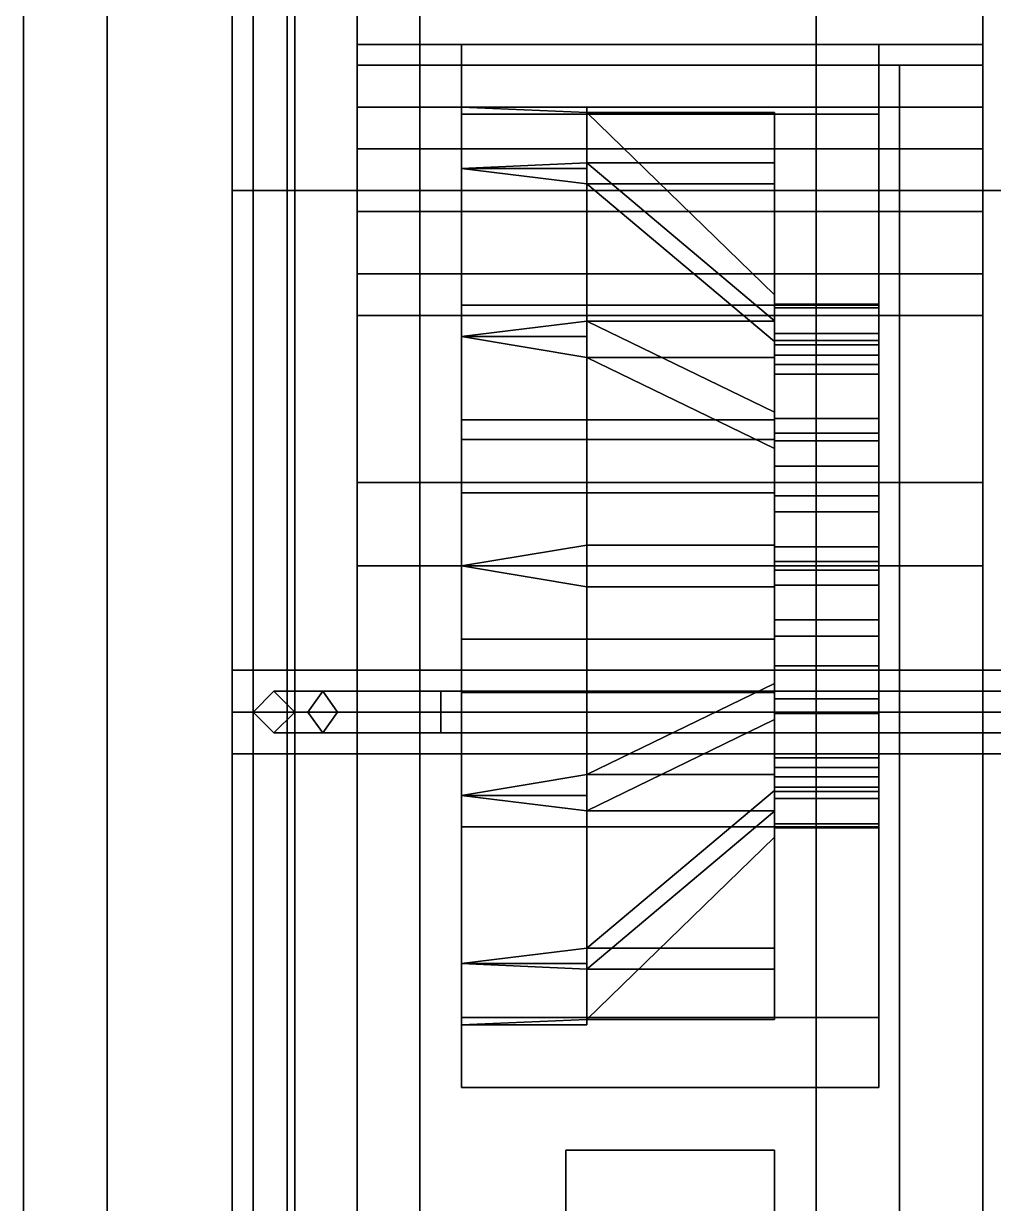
# Model space of a CAD drawing. Header units: millimetres. Extents: x -1.1 to 1.1, y -2.8 to 10.1.
# Drawn here: x -1.11 to -0.645, y 2.434 to 3 of the extents above; entities that cross this region are included whole.
import ezdxf

# ---------------------------------------------------------------- set-up
doc = ezdxf.new("R2010")
doc.units = ezdxf.units.MM
for name, color, linetype in [('internals', 5, 'Continuous'), ('seats', 3, 'Continuous'), ('tent', 3, 'Continuous'), ('tracks', 3, 'Continuous'), ('wheels', 2, 'Continuous')]:
    doc.layers.add(name, color=color, linetype=linetype)

msp = doc.modelspace()

# ---------------------------------------------------------------- linework, layer by layer
for points in [[(-1, 3.18, 1.85), (-1, 2.9, 1.05), (-1, 0.53, 1.05), (-1, 0.53, 1.85)], [(-1, 3.18, 1.85), (-1, 3.18, 0.59), (-1, 2.9, 1.05), (-1, 3.18, 1.85)], [(-0.98, 3.16, 1.85), (-1, 3.18, 1.85), (-1, 0.53, 1.85), (-0.98, 0.53, 1.85)], [(-1.11, 0.58, 1.05), (-1.11, 0.58, 1.11), (-1.11, 3.13, 1.11), (-1.11, 3.13, 1.05)], [(-1.11, 0.58, 1.2), (-1.11, 0.58, 1.26), (-1.11, 3.13, 1.26), (-1.11, 3.13, 1.2)], [(-1.11, 3.13, 1.26), (-1.11, 0.58, 1.26), (-1.07, 0.58, 1.26), (-1.07, 3.13, 1.26)], [(-1.07, 3.13, 1.2), (-1.07, 0.58, 1.2), (-1.11, 0.58, 1.2), (-1.11, 3.13, 1.2)], [(-1.11, 3.13, 1.11), (-1.11, 0.58, 1.11), (-1.07, 0.58, 1.11), (-1.07, 3.13, 1.11)], [(-1.07, 3.13, 1.05), (-1.07, 0.58, 1.05), (-1.11, 0.58, 1.05), (-1.11, 3.13, 1.05)], [(-1.07, 3.13, 1.11), (-1.07, 0.58, 1.11), (-1.07, 0.58, 1.05), (-1.07, 3.13, 1.05)], [(-1.07, 3.13, 1.26), (-1.07, 0.58, 1.26), (-1.07, 0.58, 1.2), (-1.07, 3.13, 1.2)], [(-1, 2.67, 2.03), (-0.99, 2.68, 2.03), (-0.99, 2.68, 1.85), (-1, 2.67, 1.85)], [(-0.99, 2.68, 2.03), (-1, 2.67, 2.03), (-0.97364, 2.67, 2.09364), (-0.96657, 2.68, 2.08657)], [(-0.99, 2.68, 2.03), (-0.98, 2.67, 2.03), (-0.98, 2.67, 1.85), (-0.99, 2.68, 1.85)], [(-0.98, 2.67, 2.03), (-0.99, 2.68, 2.03), (-0.96657, 2.68, 2.08657), (-0.9595, 2.67, 2.0795)], [(-0.96657, 2.68, 2.08657), (-0.97364, 2.67, 2.09364), (-0.91, 2.67, 2.12), (-0.91, 2.68, 2.11)], [(-0.9595, 2.67, 2.0795), (-0.96657, 2.68, 2.08657), (-0.91, 2.68, 2.11), (-0.91, 2.67, 2.1)], [(0.91, 2.68, 2.11), (0.91, 2.67, 2.1), (-0.91, 2.67, 2.1), (-0.91, 2.68, 2.11)], [(0.91, 2.67, 2.12), (0.91, 2.68, 2.11), (-0.91, 2.68, 2.11), (-0.91, 2.67, 2.12)], [(-0.99, 2.66, 2.03), (-1, 2.67, 2.03), (-1, 2.67, 1.85), (-0.99, 2.66, 1.85)], [(-1, 2.67, 2.03), (-0.99, 2.66, 2.03), (-0.96657, 2.66, 2.08657), (-0.97364, 2.67, 2.09364)], [(-0.98, 2.67, 2.03), (-0.99, 2.66, 2.03), (-0.99, 2.66, 1.85), (-0.98, 2.67, 1.85)], [(-0.99, 2.66, 2.03), (-0.98, 2.67, 2.03), (-0.9595, 2.67, 2.0795), (-0.96657, 2.66, 2.08657)], [(-0.97364, 2.67, 2.09364), (-0.96657, 2.66, 2.08657), (-0.91, 2.66, 2.11), (-0.91, 2.67, 2.12)], [(-0.96657, 2.66, 2.08657), (-0.9595, 2.67, 2.0795), (-0.91, 2.67, 2.1), (-0.91, 2.66, 2.11)], [(0.91, 2.67, 2.1), (0.91, 2.66, 2.11), (-0.91, 2.66, 2.11), (-0.91, 2.67, 2.1)], [(0.91, 2.66, 2.11), (0.91, 2.67, 2.12), (-0.91, 2.67, 2.12), (-0.91, 2.66, 2.11)]]:
    msp.add_3dface(points)
at = {"layer": 'internals'}
for points in [[(-0.98, 0.53, 1.85), (-0.98, 0.53, 1.68), (-0.98, 3.16, 1.68), (-0.98, 3.16, 1.85)], [(-0.98, 3.16, 1.68), (-0.98, 0.53, 1.68), (-0.73, 0.53, 1.68), (-0.73, 3.16, 1.68)], [(-0.73, 3.16, 1.07), (-0.73, 0.53, 1.07), (-0.28, 0.29, 1.07), (-0.28, 3.16, 1.07)], [(-0.73, 3.16, 1.68), (-0.73, 0.53, 1.68), (-0.73, 0.53, 1.07), (-0.73, 3.16, 1.07)]]:
    msp.add_3dface(points, dxfattribs=at)
at = {"layer": 'seats'}
for points in [[(-0.69, 2.98, 1.62), (-0.69, 2.98, 1.34), (-0.73, 2.98, 1.34), (-0.73, 2.98, 1.62)], [(-0.69, 2.96, 1.65), (-0.69, 2.98, 1.62), (-0.73, 2.98, 1.62), (-0.73, 2.96, 1.65)], [(-0.73, 2.96, 1.31), (-0.73, 2.98, 1.34), (-0.69, 2.98, 1.34), (-0.69, 2.96, 1.31)], [(-0.69, 2.12, 1.62), (-0.69, 2.12, 1.34), (-0.69, 2.98, 1.34), (-0.69, 2.98, 1.62)], [(-0.69, 2.14, 1.65), (-0.69, 2.12, 1.62), (-0.69, 2.98, 1.62), (-0.69, 2.96, 1.65)], [(-0.69, 2.96, 1.31), (-0.69, 2.98, 1.34), (-0.69, 2.12, 1.34), (-0.69, 2.14, 1.31)], [(-0.73, 2.96, 1.65), (-0.73, 2.14, 1.65), (-0.69, 2.14, 1.65), (-0.69, 2.96, 1.65)], [(-0.73, 2.14, 1.31), (-0.73, 2.96, 1.31), (-0.69, 2.96, 1.31), (-0.69, 2.14, 1.31)]]:
    msp.add_3dface(points, dxfattribs=at)
at = {"layer": 'tent'}
for points in [[(-1.01, 2.92, 2), (-1.01, 3.15, 2.02), (-1.01, 3.19, 1.85), (-1.01, 2.92, 2)], [(-1.01, 2.92, 2), (-1.01, 3.19, 1.85), (-1.01, 0.52, 1.85), (-1.01, 0.97, 2)], [(-1.01, 3.15, 2.02), (-1.01, 2.92, 2), (-0.98364, 2.92, 2.06364), (-0.98364, 3.15, 2.08364)], [(-0.98364, 3.15, 2.08364), (-0.98364, 2.92, 2.06364), (-0.92, 2.92, 2.09), (-0.92, 3.15, 2.11)], [(-0.92, 3.15, 2.11), (-0.92, 2.92, 2.09), (0.92, 2.92, 2.09), (0.92, 3.15, 2.11)], [(-0.98364, 2.69, 2.08364), (-0.98364, 2.92, 2.06364), (-1.01, 2.92, 2), (-1.01, 2.69, 2.02)], [(-1.01, 2.69, 2.02), (-1.01, 2.92, 2), (-1.01, 2.42, 2), (-1.01, 2.65, 2.02)], [(-0.92, 2.69, 2.11), (-0.92, 2.92, 2.09), (-0.98364, 2.92, 2.06364), (-0.98364, 2.69, 2.08364)], [(0.92, 2.69, 2.11), (0.92, 2.92, 2.09), (-0.92, 2.92, 2.09), (-0.92, 2.69, 2.11)], [(-1.01, 2.69, 2.02), (-1.01, 2.67, 2.04), (-0.98364, 2.67, 2.10364), (-0.98364, 2.69, 2.08364)], [(-1.01, 2.67, 2.04), (-1.01, 2.69, 2.02), (-1.01, 2.69, 2.02), (-1.01, 2.65, 2.02)], [(-0.98364, 2.69, 2.08364), (-0.98364, 2.67, 2.10364), (-0.92, 2.67, 2.13), (-0.92, 2.69, 2.11)], [(-0.92, 2.69, 2.11), (-0.92, 2.67, 2.13), (0.92, 2.67, 2.13), (0.92, 2.69, 2.11)], [(-1.01, 2.67, 2.04), (-1.01, 2.65, 2.02), (-0.98364, 2.65, 2.08364), (-0.98364, 2.67, 2.10364)], [(-0.98364, 2.67, 2.10364), (-0.98364, 2.65, 2.08364), (-0.92, 2.65, 2.11), (-0.92, 2.67, 2.13)], [(-0.92, 2.67, 2.13), (-0.92, 2.65, 2.11), (0.92, 2.65, 2.11), (0.92, 2.67, 2.13)], [(-1.01, 2.65, 2.02), (-1.01, 2.42, 2), (-0.98364, 2.42, 2.06364), (-0.98364, 2.65, 2.08364)], [(-0.98364, 2.65, 2.08364), (-0.98364, 2.42, 2.06364), (-0.92, 2.42, 2.09), (-0.92, 2.65, 2.11)], [(-0.92, 2.65, 2.11), (-0.92, 2.42, 2.09), (0.92, 2.42, 2.09), (0.92, 2.65, 2.11)]]:
    msp.add_3dface(points, dxfattribs=at)
at = {"layer": 'tracks'}
for points in [[(-0.95, 3.03, 0.52), (-0.95, 2.99, 0.42), (-0.95, 2.94, 0.44), (-0.95, 2.98, 0.53)], [(-0.65, 3.03, 0.52), (-0.65, 2.99, 0.42), (-0.95, 2.99, 0.42), (-0.95, 3.03, 0.52)], [(-0.65, 2.96, 0.76), (-0.65, 3.03, 0.63), (-0.95, 3.03, 0.63), (-0.95, 2.96, 0.76)], [(-0.95, 2.96, 0.76), (-0.95, 3.03, 0.63), (-0.95, 2.98, 0.62), (-0.95, 2.91, 0.73)], [(-0.95, 3.03, 0.63), (-0.95, 3.03, 0.52), (-0.95, 2.98, 0.53), (-0.95, 2.98, 0.62)], [(-0.65, 2.94, 0.44), (-0.65, 2.99, 0.42), (-0.65, 3.03, 0.52), (-0.65, 2.98, 0.53)], [(-0.65, 2.98, 0.62), (-0.65, 3.03, 0.63), (-0.65, 2.96, 0.76), (-0.65, 2.91, 0.73)], [(-0.65, 2.98, 0.53), (-0.65, 3.03, 0.52), (-0.65, 3.03, 0.63), (-0.65, 2.98, 0.62)], [(-0.65, 2.99, 0.42), (-0.65, 2.92, 0.35), (-0.95, 2.92, 0.35), (-0.95, 2.99, 0.42)], [(-0.95, 2.99, 0.42), (-0.95, 2.92, 0.35), (-0.95, 2.88, 0.38), (-0.95, 2.94, 0.44)], [(-0.65, 2.88, 0.38), (-0.65, 2.92, 0.35), (-0.65, 2.99, 0.42), (-0.65, 2.94, 0.44)], [(-0.95, 2.98, 0.53), (-0.95, 2.94, 0.44), (-0.65, 2.94, 0.44), (-0.65, 2.98, 0.53)], [(-0.95, 2.91, 0.73), (-0.95, 2.98, 0.62), (-0.65, 2.98, 0.62), (-0.65, 2.91, 0.73)], [(-0.95, 2.98, 0.62), (-0.95, 2.98, 0.53), (-0.65, 2.98, 0.53), (-0.65, 2.98, 0.62)], [(-0.95, 2.88, 0.83), (-0.95, 2.96, 0.76), (-0.95, 2.91, 0.73), (-0.95, 2.86, 0.78)], [(-0.65, 2.88, 0.83), (-0.65, 2.96, 0.76), (-0.95, 2.96, 0.76), (-0.95, 2.88, 0.83)], [(-0.65, 2.91, 0.73), (-0.65, 2.96, 0.76), (-0.65, 2.88, 0.83), (-0.65, 2.86, 0.78)], [(-0.95, 2.94, 0.44), (-0.95, 2.88, 0.38), (-0.65, 2.88, 0.38), (-0.65, 2.94, 0.44)], [(-0.95, 2.92, 0.35), (-0.95, 2.37), (-0.95, 2.34, 0.04), (-0.95, 2.88, 0.38)], [(-0.65, 2.92, 0.35), (-0.65, 2.37), (-0.95, 2.37), (-0.95, 2.92, 0.35)], [(-0.65, 2.34, 0.04), (-0.65, 2.37), (-0.65, 2.92, 0.35), (-0.65, 2.88, 0.38)], [(-0.95, 2.86, 0.78), (-0.95, 2.91, 0.73), (-0.65, 2.91, 0.73), (-0.65, 2.86, 0.78)], [(-0.95, 2.88, 0.38), (-0.95, 2.34, 0.04), (-0.65, 2.34, 0.04), (-0.65, 2.88, 0.38)], [(-0.95, 2.78, 0.86), (-0.95, 2.88, 0.83), (-0.95, 2.86, 0.78), (-0.95, 2.74, 0.82)], [(-0.65, 2.78, 0.86), (-0.65, 2.88, 0.83), (-0.95, 2.88, 0.83), (-0.95, 2.78, 0.86)], [(-0.65, 2.86, 0.78), (-0.65, 2.88, 0.83), (-0.65, 2.78, 0.86), (-0.65, 2.74, 0.82)], [(-0.95, 2.74, 0.82), (-0.95, 2.86, 0.78), (-0.65, 2.86, 0.78), (-0.65, 2.74, 0.82)], [(-0.95, 1.73, 0.89), (-0.95, 2.78, 0.86), (-0.95, 2.74, 0.82), (-0.95, 1.73, 0.85)], [(-0.65, 1.73, 0.89), (-0.65, 2.78, 0.86), (-0.95, 2.78, 0.86), (-0.95, 1.73, 0.89)], [(-0.65, 2.74, 0.82), (-0.65, 2.78, 0.86), (-0.65, 1.73, 0.89), (-0.65, 1.73, 0.85)], [(-0.95, 1.73, 0.85), (-0.95, 2.74, 0.82), (-0.65, 2.74, 0.82), (-0.65, 1.73, 0.85)]]:
    msp.add_3dface(points, dxfattribs=at)
at = {"layer": 'wheels'}
for points in [[(-0.7, 2.95651, 0.695), (-0.7, 2.99, 0.57), (-0.9, 2.99, 0.57), (-0.9, 2.95651, 0.695)], [(-0.7, 2.99, 0.57), (-0.7, 2.95651, 0.445), (-0.9, 2.95651, 0.445), (-0.9, 2.99, 0.57)], [(-0.9, 2.95651, 0.695), (-0.9, 2.99, 0.57), (-0.9, 2.96, 0.57), (-0.9, 2.93053, 0.68)], [(-0.9, 2.99, 0.57), (-0.9, 2.95651, 0.445), (-0.9, 2.93053, 0.46), (-0.9, 2.96, 0.57)], [(-0.84, 2.95732, 0.58), (-0.9, 2.96, 0.57), (-0.9, 2.96, 0.57), (-0.84, 2.96, 0.57)], [(-0.84, 2.96, 0.57), (-0.9, 2.96, 0.57), (-0.9, 2.96, 0.57), (-0.84, 2.95732, 0.56)], [(-0.84, 2.95732, 0.58), (-0.84, 2.93321, 0.67), (-0.9, 2.93053, 0.68), (-0.9, 2.96, 0.57)], [(-0.84, 2.93321, 0.47), (-0.84, 2.95732, 0.56), (-0.9, 2.96, 0.57), (-0.9, 2.93053, 0.46)], [(-0.84, 2.95732, 0.56), (-0.84, 2.95732, 0.56), (-0.84, 2.95732, 0.58), (-0.84, 2.96, 0.57)], [(-0.7, 2.865, 0.78651), (-0.7, 2.95651, 0.695), (-0.9, 2.95651, 0.695), (-0.9, 2.865, 0.78651)], [(-0.7, 2.95651, 0.445), (-0.7, 2.865, 0.35349), (-0.9, 2.865, 0.35349), (-0.9, 2.95651, 0.445)], [(-0.9, 2.865, 0.78651), (-0.9, 2.95651, 0.695), (-0.9, 2.93053, 0.68), (-0.9, 2.85, 0.76053)], [(-0.9, 2.95651, 0.445), (-0.9, 2.865, 0.35349), (-0.9, 2.85, 0.37947), (-0.9, 2.93053, 0.46)], [(-0.75, 2.87, 0.56), (-0.75, 2.87, 0.58), (-0.84, 2.95732, 0.58), (-0.84, 2.95732, 0.56)], [(-0.75, 2.95732, 0.56), (-0.75, 2.87, 0.56), (-0.84, 2.95732, 0.56)], [(-0.84, 2.95732, 0.58), (-0.84, 2.95732, 0.58), (-0.75, 2.87, 0.58), (-0.75, 2.95732, 0.58)], [(-0.75, 2.95732, 0.58), (-0.75, 2.93321, 0.67), (-0.84, 2.93321, 0.67), (-0.84, 2.95732, 0.58)], [(-0.75, 2.93321, 0.47), (-0.75, 2.95732, 0.56), (-0.84, 2.95732, 0.56), (-0.84, 2.93321, 0.47)], [(-0.75, 2.87, 0.58), (-0.75, 2.86557, 0.60365), (-0.75, 2.93321, 0.67), (-0.75, 2.95732, 0.58)], [(-0.75, 2.85758, 0.51366), (-0.75, 2.87, 0.56), (-0.75, 2.95732, 0.56), (-0.75, 2.93321, 0.47)], [(-0.84, 2.93053, 0.68), (-0.9, 2.93053, 0.68), (-0.9, 2.93053, 0.68), (-0.84, 2.93321, 0.67)], [(-0.84, 2.93321, 0.47), (-0.9, 2.93053, 0.46), (-0.9, 2.93053, 0.46), (-0.84, 2.93053, 0.46)], [(-0.84, 2.92321, 0.68732), (-0.9, 2.93053, 0.68), (-0.9, 2.93053, 0.68), (-0.84, 2.93053, 0.68)], [(-0.84, 2.93053, 0.46), (-0.9, 2.93053, 0.46), (-0.9, 2.93053, 0.46), (-0.84, 2.92321, 0.45268)], [(-0.84, 2.92321, 0.68732), (-0.84, 2.85732, 0.75321), (-0.9, 2.85, 0.76053), (-0.9, 2.93053, 0.68)], [(-0.84, 2.85732, 0.38679), (-0.84, 2.92321, 0.45268), (-0.9, 2.93053, 0.46), (-0.9, 2.85, 0.37947)], [(-0.75, 2.85758, 0.62634), (-0.75, 2.84758, 0.64366), (-0.84, 2.92321, 0.68732), (-0.84, 2.93321, 0.67)], [(-0.75, 2.93321, 0.67), (-0.75, 2.85758, 0.62634), (-0.84, 2.93321, 0.67)], [(-0.84, 2.93321, 0.67), (-0.84, 2.93321, 0.67), (-0.84, 2.92321, 0.68732), (-0.84, 2.93053, 0.68)], [(-0.75, 2.84758, 0.49634), (-0.75, 2.85758, 0.51366), (-0.84, 2.93321, 0.47), (-0.84, 2.92321, 0.45268)], [(-0.84, 2.93321, 0.47), (-0.84, 2.93321, 0.47), (-0.75, 2.85758, 0.51366), (-0.75, 2.93321, 0.47)], [(-0.84, 2.92321, 0.45268), (-0.84, 2.92321, 0.45268), (-0.84, 2.93321, 0.47), (-0.84, 2.93053, 0.46)], [(-0.75, 2.86557, 0.60365), (-0.75, 2.85758, 0.62634), (-0.75, 2.93321, 0.67)], [(-0.84, 2.92321, 0.68732), (-0.84, 2.92321, 0.68732), (-0.75, 2.84758, 0.64366), (-0.75, 2.92321, 0.68732)], [(-0.75, 2.92321, 0.45268), (-0.75, 2.84758, 0.49634), (-0.84, 2.92321, 0.45268)], [(-0.75, 2.92321, 0.68732), (-0.75, 2.85732, 0.75321), (-0.84, 2.85732, 0.75321), (-0.84, 2.92321, 0.68732)], [(-0.75, 2.85732, 0.38679), (-0.75, 2.92321, 0.45268), (-0.84, 2.92321, 0.45268), (-0.84, 2.85732, 0.38679)], [(-0.75, 2.84758, 0.64366), (-0.75, 2.81366, 0.67758), (-0.75, 2.85732, 0.75321), (-0.75, 2.92321, 0.68732)], [(-0.75, 2.83192, 0.47808), (-0.75, 2.84758, 0.49634), (-0.75, 2.92321, 0.45268)], [(-0.75, 2.81366, 0.46242), (-0.75, 2.83192, 0.47808), (-0.75, 2.92321, 0.45268), (-0.75, 2.85732, 0.38679)], [(-0.75, 2.87, 0.56), (-0.75, 2.81, 0.57), (-0.75, 2.81, 0.57), (-0.75, 2.85143, 0.57915)], [(-0.75, 2.87, 0.56), (-0.75, 2.85143, 0.57915), (-0.75, 2.85143, 0.57915), (-0.75, 2.86368, 0.57208)], [(-0.75, 2.87, 0.56), (-0.75, 2.86368, 0.57208), (-0.75, 2.86557, 0.60365), (-0.75, 2.87, 0.58)], [(-0.75, 2.83192, 0.50636), (-0.75, 2.80062, 0.535), (-0.75, 2.81, 0.57), (-0.75, 2.87, 0.56)], [(-0.75, 2.84607, 0.50636), (-0.75, 2.83192, 0.50636), (-0.75, 2.87, 0.56), (-0.75, 2.85758, 0.51366)], [(-0.7, 2.74, 0.82), (-0.7, 2.865, 0.78651), (-0.9, 2.865, 0.78651), (-0.9, 2.74, 0.82)], [(-0.7, 2.865, 0.35349), (-0.7, 2.74, 0.32), (-0.9, 2.74, 0.32), (-0.9, 2.865, 0.35349)], [(-0.9, 2.74, 0.82), (-0.9, 2.865, 0.78651), (-0.9, 2.85, 0.76053), (-0.9, 2.74, 0.79)], [(-0.9, 2.865, 0.35349), (-0.9, 2.74, 0.32), (-0.9, 2.74, 0.35), (-0.9, 2.85, 0.37947)], [(-0.7, 2.86368, 0.57208), (-0.7, 2.86557, 0.60365), (-0.75, 2.86557, 0.60365), (-0.75, 2.86368, 0.57208)], [(-0.7, 2.86557, 0.60365), (-0.7, 2.84815, 0.63004), (-0.75, 2.84815, 0.63004), (-0.75, 2.86557, 0.60365)], [(-0.75, 2.86557, 0.60365), (-0.75, 2.84815, 0.63004), (-0.75, 2.84758, 0.64366), (-0.75, 2.85758, 0.62634)], [(-0.7, 2.85143, 0.57915), (-0.7, 2.86368, 0.57208), (-0.75, 2.86368, 0.57208), (-0.75, 2.85143, 0.57915)], [(-0.84, 2.85, 0.76053), (-0.9, 2.85, 0.76053), (-0.9, 2.85, 0.76053), (-0.84, 2.85732, 0.75321)], [(-0.84, 2.85732, 0.38679), (-0.9, 2.85, 0.37947), (-0.9, 2.85, 0.37947), (-0.84, 2.85, 0.37947)], [(-0.75, 2.81366, 0.67758), (-0.75, 2.79634, 0.68758), (-0.84, 2.84, 0.76321), (-0.84, 2.85732, 0.75321)], [(-0.75, 2.85732, 0.75321), (-0.75, 2.81366, 0.67758), (-0.84, 2.85732, 0.75321)], [(-0.84, 2.85732, 0.75321), (-0.84, 2.85732, 0.75321), (-0.84, 2.84, 0.76321), (-0.84, 2.85, 0.76053)], [(-0.75, 2.79634, 0.45242), (-0.75, 2.81366, 0.46242), (-0.84, 2.85732, 0.38679), (-0.84, 2.84, 0.37679)], [(-0.84, 2.85732, 0.38679), (-0.84, 2.85732, 0.38679), (-0.75, 2.81366, 0.46242), (-0.75, 2.85732, 0.38679)], [(-0.84, 2.84, 0.37679), (-0.84, 2.84, 0.37679), (-0.84, 2.85732, 0.38679), (-0.84, 2.85, 0.37947)], [(-0.75, 2.83192, 0.47808), (-0.75, 2.84607, 0.50636), (-0.75, 2.85758, 0.51366), (-0.75, 2.84758, 0.49634)], [(-0.7, 2.83659, 0.59588), (-0.7, 2.85143, 0.57915), (-0.75, 2.85143, 0.57915), (-0.75, 2.83659, 0.59588)], [(-0.75, 2.85143, 0.57915), (-0.75, 2.81, 0.57), (-0.75, 2.81, 0.57), (-0.75, 2.83659, 0.59588)], [(-0.84, 2.84, 0.76321), (-0.9, 2.85, 0.76053), (-0.9, 2.85, 0.76053), (-0.84, 2.85, 0.76053)], [(-0.84, 2.85, 0.37947), (-0.9, 2.85, 0.37947), (-0.9, 2.85, 0.37947), (-0.84, 2.84, 0.37679)], [(-0.84, 2.84, 0.76321), (-0.84, 2.75, 0.78732), (-0.9, 2.74, 0.79), (-0.9, 2.85, 0.76053)], [(-0.84, 2.75, 0.35268), (-0.84, 2.84, 0.37679), (-0.9, 2.85, 0.37947), (-0.9, 2.74, 0.35)], [(-0.7, 2.84815, 0.63004), (-0.7, 2.84108, 0.61779), (-0.75, 2.84108, 0.61779), (-0.75, 2.84815, 0.63004)], [(-0.75, 2.84815, 0.63004), (-0.75, 2.84108, 0.61779), (-0.75, 2.81366, 0.67758), (-0.75, 2.84758, 0.64366)], [(-0.7, 2.83192, 0.47808), (-0.7, 2.84607, 0.50636), (-0.75, 2.84607, 0.50636), (-0.75, 2.83192, 0.47808)], [(-0.7, 2.84607, 0.50636), (-0.7, 2.83192, 0.50636), (-0.75, 2.83192, 0.50636), (-0.75, 2.84607, 0.50636)], [(-0.75, 2.84, 0.76321), (-0.75, 2.75, 0.78732), (-0.84, 2.75, 0.78732), (-0.84, 2.84, 0.76321)], [(-0.84, 2.84, 0.76321), (-0.84, 2.84, 0.76321), (-0.75, 2.79634, 0.68758), (-0.75, 2.84, 0.76321)], [(-0.75, 2.84, 0.37679), (-0.75, 2.79634, 0.45242), (-0.84, 2.84, 0.37679)], [(-0.75, 2.75, 0.35268), (-0.75, 2.84, 0.37679), (-0.84, 2.84, 0.37679), (-0.84, 2.75, 0.35268)], [(-0.7, 2.84108, 0.61779), (-0.7, 2.83659, 0.59588), (-0.75, 2.83659, 0.59588), (-0.75, 2.84108, 0.61779)], [(-0.75, 2.84108, 0.61779), (-0.75, 2.80062, 0.605), (-0.75, 2.775, 0.63062), (-0.75, 2.81366, 0.67758)], [(-0.75, 2.83659, 0.59588), (-0.75, 2.81, 0.57), (-0.75, 2.80062, 0.605), (-0.75, 2.84108, 0.61779)], [(-0.75, 2.79634, 0.68758), (-0.75, 2.77365, 0.69557), (-0.75, 2.75, 0.78732), (-0.75, 2.84, 0.76321)], [(-0.75, 2.75, 0.44), (-0.75, 2.79634, 0.45242), (-0.75, 2.84, 0.37679), (-0.75, 2.75, 0.35268)], [(-0.7, 2.80364, 0.46393), (-0.7, 2.83192, 0.47808), (-0.75, 2.83192, 0.47808), (-0.75, 2.80364, 0.46393)], [(-0.7, 2.83192, 0.50636), (-0.7, 2.81071, 0.49929), (-0.75, 2.81071, 0.49929), (-0.75, 2.83192, 0.50636)], [(-0.75, 2.81071, 0.49929), (-0.75, 2.775, 0.50938), (-0.75, 2.80062, 0.535), (-0.75, 2.83192, 0.50636)], [(-0.75, 2.79634, 0.45242), (-0.75, 2.80364, 0.46393), (-0.75, 2.83192, 0.47808), (-0.75, 2.81366, 0.46242)], [(-0.75, 2.81366, 0.67758), (-0.75, 2.80004, 0.67815), (-0.75, 2.77365, 0.69557), (-0.75, 2.79634, 0.68758)], [(-0.75, 2.81366, 0.67758), (-0.75, 2.78779, 0.67108), (-0.75, 2.78779, 0.67108), (-0.75, 2.80004, 0.67815)], [(-0.75, 2.81366, 0.67758), (-0.75, 2.775, 0.63062), (-0.75, 2.775, 0.63062), (-0.75, 2.78779, 0.67108)], [(-0.75, 2.80062, 0.605), (-0.75, 2.81, 0.57), (-0.9, 2.81, 0.57), (-0.9, 2.80062, 0.605)], [(-0.75, 2.81, 0.57), (-0.75, 2.80062, 0.535), (-0.9, 2.80062, 0.535), (-0.9, 2.81, 0.57)], [(-0.9, 2.80062, 0.535), (-0.9, 2.705, 0.63062), (-0.9, 2.74, 0.64), (-0.9, 2.81, 0.57)], [(-0.9, 2.81, 0.57), (-0.9, 2.74, 0.64), (-0.9, 2.775, 0.63062), (-0.9, 2.80062, 0.605)], [(-0.7, 2.81071, 0.49929), (-0.7, 2.80364, 0.47808), (-0.75, 2.80364, 0.47808), (-0.75, 2.81071, 0.49929)], [(-0.75, 2.80364, 0.47808), (-0.75, 2.775, 0.50938), (-0.75, 2.775, 0.50938), (-0.75, 2.81071, 0.49929)], [(-0.75, 2.775, 0.63062), (-0.75, 2.80062, 0.605), (-0.9, 2.80062, 0.605), (-0.9, 2.775, 0.63062)], [(-0.75, 2.80062, 0.535), (-0.75, 2.775, 0.50938), (-0.9, 2.775, 0.50938), (-0.9, 2.80062, 0.535)], [(-0.9, 2.775, 0.50938), (-0.9, 2.67938, 0.605), (-0.9, 2.705, 0.63062), (-0.9, 2.80062, 0.535)], [(-0.7, 2.80364, 0.47808), (-0.7, 2.80364, 0.46393), (-0.75, 2.80364, 0.46393), (-0.75, 2.80364, 0.47808)], [(-0.75, 2.79634, 0.45242), (-0.75, 2.775, 0.50938), (-0.75, 2.775, 0.50938), (-0.75, 2.80364, 0.47808)], [(-0.75, 2.79634, 0.45242), (-0.75, 2.80364, 0.47808), (-0.75, 2.80364, 0.47808), (-0.75, 2.80364, 0.46393)], [(-0.7, 2.80004, 0.67815), (-0.7, 2.77365, 0.69557), (-0.75, 2.77365, 0.69557), (-0.75, 2.80004, 0.67815)], [(-0.7, 2.78779, 0.67108), (-0.7, 2.80004, 0.67815), (-0.75, 2.80004, 0.67815), (-0.75, 2.78779, 0.67108)], [(-0.75, 2.73085, 0.45857), (-0.75, 2.74, 0.5), (-0.75, 2.775, 0.50938), (-0.75, 2.79634, 0.45242)], [(-0.75, 2.73792, 0.44632), (-0.75, 2.73085, 0.45857), (-0.75, 2.79634, 0.45242), (-0.75, 2.75, 0.44)], [(-0.7, 2.76588, 0.66659), (-0.7, 2.78779, 0.67108), (-0.75, 2.78779, 0.67108), (-0.75, 2.76588, 0.66659)], [(-0.75, 2.78779, 0.67108), (-0.75, 2.775, 0.63062), (-0.75, 2.775, 0.63062), (-0.75, 2.76588, 0.66659)], [(-0.75, 2.74, 0.64), (-0.75, 2.775, 0.63062), (-0.9, 2.775, 0.63062), (-0.9, 2.74, 0.64)], [(-0.75, 2.775, 0.50938), (-0.75, 2.74, 0.5), (-0.9, 2.74, 0.5), (-0.9, 2.775, 0.50938)], [(-0.9, 2.74, 0.5), (-0.9, 2.67, 0.57), (-0.9, 2.67938, 0.605), (-0.9, 2.775, 0.50938)], [(-0.75, 2.76588, 0.66659), (-0.75, 2.775, 0.63062), (-0.75, 2.74, 0.64), (-0.75, 2.74915, 0.68143)], [(-0.7, 2.77365, 0.69557), (-0.7, 2.74208, 0.69368), (-0.75, 2.74208, 0.69368), (-0.75, 2.77365, 0.69557)], [(-0.75, 2.77365, 0.69557), (-0.75, 2.75, 0.7), (-0.75, 2.75, 0.78732)], [(-0.75, 2.77365, 0.69557), (-0.75, 2.74208, 0.69368), (-0.75, 2.73, 0.7), (-0.75, 2.75, 0.7)], [(-0.7, 2.74915, 0.68143), (-0.7, 2.76588, 0.66659), (-0.75, 2.76588, 0.66659), (-0.75, 2.74915, 0.68143)], [(-0.84, 2.74, 0.79), (-0.9, 2.74, 0.79), (-0.9, 2.74, 0.79), (-0.84, 2.75, 0.78732)], [(-0.84, 2.75, 0.35268), (-0.9, 2.74, 0.35), (-0.9, 2.74, 0.35), (-0.84, 2.74, 0.35)], [(-0.84, 2.75, 0.78732), (-0.84, 2.75, 0.78732), (-0.84, 2.73, 0.78732), (-0.84, 2.74, 0.79)], [(-0.75, 2.75, 0.78732), (-0.75, 2.75, 0.7), (-0.84, 2.75, 0.78732)], [(-0.75, 2.75, 0.7), (-0.75, 2.73, 0.7), (-0.84, 2.73, 0.78732), (-0.84, 2.75, 0.78732)], [(-0.75, 2.73, 0.44), (-0.75, 2.75, 0.44), (-0.84, 2.75, 0.35268), (-0.84, 2.73, 0.35268)], [(-0.84, 2.75, 0.35268), (-0.84, 2.75, 0.35268), (-0.75, 2.75, 0.44), (-0.75, 2.75, 0.35268)], [(-0.84, 2.73, 0.35268), (-0.84, 2.73, 0.35268), (-0.84, 2.75, 0.35268), (-0.84, 2.74, 0.35)], [(-0.75, 2.70635, 0.44443), (-0.75, 2.73792, 0.44632), (-0.75, 2.75, 0.44), (-0.75, 2.73, 0.44)], [(-0.7, 2.74208, 0.69368), (-0.7, 2.74915, 0.68143), (-0.75, 2.74915, 0.68143), (-0.75, 2.74208, 0.69368)], [(-0.75, 2.74208, 0.69368), (-0.75, 2.74915, 0.68143), (-0.75, 2.68366, 0.68758), (-0.75, 2.73, 0.7)], [(-0.75, 2.74915, 0.68143), (-0.75, 2.74, 0.64), (-0.75, 2.705, 0.63062), (-0.75, 2.68366, 0.68758)], [(-0.7, 2.615, 0.78651), (-0.7, 2.74, 0.82), (-0.9, 2.74, 0.82), (-0.9, 2.615, 0.78651)], [(-0.7, 2.74, 0.32), (-0.7, 2.615, 0.35349), (-0.9, 2.615, 0.35349), (-0.9, 2.74, 0.32)], [(-0.75, 2.705, 0.63062), (-0.75, 2.74, 0.64), (-0.9, 2.74, 0.64), (-0.9, 2.705, 0.63062)], [(-0.75, 2.74, 0.5), (-0.75, 2.705, 0.50938), (-0.9, 2.705, 0.50938), (-0.9, 2.74, 0.5)], [(-0.84, 2.73, 0.78732), (-0.9, 2.74, 0.79), (-0.9, 2.74, 0.79), (-0.84, 2.74, 0.79)], [(-0.84, 2.74, 0.35), (-0.9, 2.74, 0.35), (-0.9, 2.74, 0.35), (-0.84, 2.73, 0.35268)], [(-0.84, 2.64, 0.37679), (-0.84, 2.73, 0.35268), (-0.9, 2.74, 0.35), (-0.9, 2.63, 0.37947)], [(-0.84, 2.73, 0.78732), (-0.84, 2.64, 0.76321), (-0.9, 2.63, 0.76053), (-0.9, 2.74, 0.79)], [(-0.9, 2.615, 0.78651), (-0.9, 2.74, 0.82), (-0.9, 2.74, 0.79), (-0.9, 2.63, 0.76053)], [(-0.9, 2.74, 0.32), (-0.9, 2.615, 0.35349), (-0.9, 2.63, 0.37947), (-0.9, 2.74, 0.35)], [(-0.9, 2.705, 0.50938), (-0.9, 2.67938, 0.535), (-0.9, 2.67, 0.57), (-0.9, 2.74, 0.5)], [(-0.75, 2.71412, 0.47341), (-0.75, 2.705, 0.50938), (-0.75, 2.74, 0.5), (-0.75, 2.73085, 0.45857)], [(-0.7, 2.70635, 0.44443), (-0.7, 2.73792, 0.44632), (-0.75, 2.73792, 0.44632), (-0.75, 2.70635, 0.44443)], [(-0.7, 2.73792, 0.44632), (-0.7, 2.73085, 0.45857), (-0.75, 2.73085, 0.45857), (-0.75, 2.73792, 0.44632)], [(-0.84, 2.73, 0.78732), (-0.84, 2.73, 0.78732), (-0.75, 2.73, 0.7), (-0.75, 2.73, 0.78732)], [(-0.75, 2.73, 0.35268), (-0.75, 2.73, 0.44), (-0.84, 2.73, 0.35268)], [(-0.75, 2.64, 0.37679), (-0.75, 2.73, 0.35268), (-0.84, 2.73, 0.35268), (-0.84, 2.64, 0.37679)], [(-0.75, 2.73, 0.78732), (-0.75, 2.64, 0.76321), (-0.84, 2.64, 0.76321), (-0.84, 2.73, 0.78732)], [(-0.7, 2.73085, 0.45857), (-0.7, 2.71412, 0.47341), (-0.75, 2.71412, 0.47341), (-0.75, 2.73085, 0.45857)], [(-0.75, 2.73, 0.7), (-0.75, 2.68366, 0.68758), (-0.75, 2.64, 0.76321), (-0.75, 2.73, 0.78732)], [(-0.75, 2.70635, 0.44443), (-0.75, 2.73, 0.44), (-0.75, 2.73, 0.35268)], [(-0.75, 2.68366, 0.45242), (-0.75, 2.70635, 0.44443), (-0.75, 2.73, 0.35268), (-0.75, 2.64, 0.37679)], [(-0.7, 2.71412, 0.47341), (-0.7, 2.69221, 0.46892), (-0.75, 2.69221, 0.46892), (-0.75, 2.71412, 0.47341)], [(-0.75, 2.69221, 0.46892), (-0.75, 2.705, 0.50938), (-0.75, 2.705, 0.50938), (-0.75, 2.71412, 0.47341)], [(-0.75, 2.67938, 0.605), (-0.75, 2.705, 0.63062), (-0.9, 2.705, 0.63062), (-0.9, 2.67938, 0.605)], [(-0.75, 2.705, 0.50938), (-0.75, 2.67938, 0.535), (-0.9, 2.67938, 0.535), (-0.9, 2.705, 0.50938)], [(-0.7, 2.67996, 0.46185), (-0.7, 2.70635, 0.44443), (-0.75, 2.70635, 0.44443), (-0.75, 2.67996, 0.46185)], [(-0.75, 2.66634, 0.46242), (-0.75, 2.67996, 0.46185), (-0.75, 2.70635, 0.44443), (-0.75, 2.68366, 0.45242)], [(-0.75, 2.66634, 0.46242), (-0.75, 2.705, 0.50938), (-0.75, 2.705, 0.50938), (-0.75, 2.69221, 0.46892)], [(-0.75, 2.63892, 0.52221), (-0.75, 2.67938, 0.535), (-0.75, 2.705, 0.50938), (-0.75, 2.66634, 0.46242)], [(-0.75, 2.66929, 0.64071), (-0.75, 2.705, 0.63062), (-0.75, 2.67938, 0.605), (-0.75, 2.64808, 0.63364)], [(-0.75, 2.67636, 0.66192), (-0.75, 2.705, 0.63062), (-0.75, 2.705, 0.63062), (-0.75, 2.66929, 0.64071)], [(-0.75, 2.68366, 0.68758), (-0.75, 2.705, 0.63062), (-0.75, 2.705, 0.63062), (-0.75, 2.67636, 0.66192)], [(-0.7, 2.69221, 0.46892), (-0.7, 2.67996, 0.46185), (-0.75, 2.67996, 0.46185), (-0.75, 2.69221, 0.46892)], [(-0.75, 2.66634, 0.46242), (-0.75, 2.69221, 0.46892), (-0.75, 2.69221, 0.46892), (-0.75, 2.67996, 0.46185)], [(-0.75, 2.66634, 0.46242), (-0.75, 2.68366, 0.45242), (-0.84, 2.64, 0.37679), (-0.84, 2.62268, 0.38679)], [(-0.84, 2.64, 0.37679), (-0.84, 2.64, 0.37679), (-0.75, 2.68366, 0.45242), (-0.75, 2.64, 0.37679)], [(-0.75, 2.68366, 0.68758), (-0.75, 2.66634, 0.67758), (-0.84, 2.62268, 0.75321), (-0.84, 2.64, 0.76321)], [(-0.75, 2.64, 0.76321), (-0.75, 2.68366, 0.68758), (-0.84, 2.64, 0.76321)], [(-0.75, 2.68366, 0.68758), (-0.75, 2.67636, 0.66192), (-0.75, 2.67636, 0.66192), (-0.75, 2.67636, 0.67607)], [(-0.75, 2.68366, 0.68758), (-0.75, 2.67636, 0.67607), (-0.75, 2.64808, 0.66192), (-0.75, 2.66634, 0.67758)], [(-0.75, 2.67, 0.57), (-0.75, 2.67938, 0.605), (-0.9, 2.67938, 0.605), (-0.9, 2.67, 0.57)], [(-0.75, 2.67938, 0.535), (-0.75, 2.67, 0.57), (-0.9, 2.67, 0.57), (-0.9, 2.67938, 0.535)], [(-0.75, 2.64341, 0.54412), (-0.75, 2.67, 0.57), (-0.75, 2.67938, 0.535), (-0.75, 2.63892, 0.52221)], [(-0.75, 2.64808, 0.63364), (-0.75, 2.67938, 0.605), (-0.75, 2.67, 0.57), (-0.75, 2.61, 0.58)], [(-0.7, 2.67636, 0.67607), (-0.7, 2.64808, 0.66192), (-0.75, 2.64808, 0.66192), (-0.75, 2.67636, 0.67607)], [(-0.7, 2.66929, 0.64071), (-0.7, 2.67636, 0.66192), (-0.75, 2.67636, 0.66192), (-0.75, 2.66929, 0.64071)], [(-0.7, 2.67636, 0.66192), (-0.7, 2.67636, 0.67607), (-0.75, 2.67636, 0.67607), (-0.75, 2.67636, 0.66192)], [(-0.75, 2.62857, 0.56085), (-0.75, 2.67, 0.57), (-0.75, 2.67, 0.57), (-0.75, 2.64341, 0.54412)], [(-0.75, 2.61, 0.58), (-0.75, 2.67, 0.57), (-0.75, 2.67, 0.57), (-0.75, 2.62857, 0.56085)], [(-0.75, 2.62268, 0.38679), (-0.75, 2.66634, 0.46242), (-0.84, 2.62268, 0.38679)], [(-0.84, 2.62268, 0.75321), (-0.84, 2.62268, 0.75321), (-0.75, 2.66634, 0.67758), (-0.75, 2.62268, 0.75321)], [(-0.7, 2.64808, 0.63364), (-0.7, 2.66929, 0.64071), (-0.75, 2.66929, 0.64071), (-0.75, 2.64808, 0.63364)], [(-0.75, 2.63242, 0.49634), (-0.75, 2.66634, 0.46242), (-0.75, 2.62268, 0.38679), (-0.75, 2.55679, 0.45268)], [(-0.75, 2.63185, 0.50996), (-0.75, 2.63892, 0.52221), (-0.75, 2.66634, 0.46242), (-0.75, 2.63242, 0.49634)], [(-0.75, 2.66634, 0.67758), (-0.75, 2.64808, 0.66192), (-0.75, 2.55679, 0.68732), (-0.75, 2.62268, 0.75321)], [(-0.7, 2.64808, 0.66192), (-0.7, 2.63393, 0.63364), (-0.75, 2.63393, 0.63364), (-0.75, 2.64808, 0.66192)], [(-0.7, 2.63393, 0.63364), (-0.7, 2.64808, 0.63364), (-0.75, 2.64808, 0.63364), (-0.75, 2.63393, 0.63364)], [(-0.75, 2.64808, 0.66192), (-0.75, 2.63242, 0.64366), (-0.75, 2.55679, 0.68732)], [(-0.75, 2.63393, 0.63364), (-0.75, 2.64808, 0.63364), (-0.75, 2.61, 0.58), (-0.75, 2.62242, 0.62634)], [(-0.75, 2.64808, 0.66192), (-0.75, 2.63393, 0.63364), (-0.75, 2.62242, 0.62634), (-0.75, 2.63242, 0.64366)], [(-0.7, 2.63892, 0.52221), (-0.7, 2.64341, 0.54412), (-0.75, 2.64341, 0.54412), (-0.75, 2.63892, 0.52221)], [(-0.7, 2.64341, 0.54412), (-0.7, 2.62857, 0.56085), (-0.75, 2.62857, 0.56085), (-0.75, 2.64341, 0.54412)], [(-0.84, 2.64, 0.37679), (-0.9, 2.63, 0.37947), (-0.9, 2.63, 0.37947), (-0.84, 2.63, 0.37947)], [(-0.84, 2.63, 0.76053), (-0.9, 2.63, 0.76053), (-0.9, 2.63, 0.76053), (-0.84, 2.64, 0.76321)], [(-0.84, 2.62268, 0.38679), (-0.84, 2.62268, 0.38679), (-0.84, 2.64, 0.37679), (-0.84, 2.63, 0.37947)], [(-0.84, 2.64, 0.76321), (-0.84, 2.64, 0.76321), (-0.84, 2.62268, 0.75321), (-0.84, 2.63, 0.76053)], [(-0.7, 2.63185, 0.50996), (-0.7, 2.63892, 0.52221), (-0.75, 2.63892, 0.52221), (-0.75, 2.63185, 0.50996)], [(-0.84, 2.63, 0.37947), (-0.9, 2.63, 0.37947), (-0.9, 2.63, 0.37947), (-0.84, 2.62268, 0.38679)], [(-0.84, 2.62268, 0.75321), (-0.9, 2.63, 0.76053), (-0.9, 2.63, 0.76053), (-0.84, 2.63, 0.76053)], [(-0.84, 2.55679, 0.45268), (-0.84, 2.62268, 0.38679), (-0.9, 2.63, 0.37947), (-0.9, 2.54947, 0.46)], [(-0.84, 2.62268, 0.75321), (-0.84, 2.55679, 0.68732), (-0.9, 2.54947, 0.68), (-0.9, 2.63, 0.76053)], [(-0.9, 2.615, 0.35349), (-0.9, 2.52349, 0.445), (-0.9, 2.54947, 0.46), (-0.9, 2.63, 0.37947)], [(-0.9, 2.52349, 0.695), (-0.9, 2.615, 0.78651), (-0.9, 2.63, 0.76053), (-0.9, 2.54947, 0.68)], [(-0.75, 2.62242, 0.51366), (-0.75, 2.63242, 0.49634), (-0.84, 2.55679, 0.45268), (-0.84, 2.54679, 0.47)], [(-0.84, 2.55679, 0.45268), (-0.84, 2.55679, 0.45268), (-0.75, 2.63242, 0.49634), (-0.75, 2.55679, 0.45268)], [(-0.75, 2.63242, 0.64366), (-0.75, 2.62242, 0.62634), (-0.84, 2.54679, 0.67), (-0.84, 2.55679, 0.68732)], [(-0.75, 2.55679, 0.68732), (-0.75, 2.63242, 0.64366), (-0.84, 2.55679, 0.68732)], [(-0.75, 2.61443, 0.53635), (-0.75, 2.63185, 0.50996), (-0.75, 2.63242, 0.49634), (-0.75, 2.62242, 0.51366)], [(-0.7, 2.61443, 0.53635), (-0.7, 2.63185, 0.50996), (-0.75, 2.63185, 0.50996), (-0.75, 2.61443, 0.53635)], [(-0.7, 2.62857, 0.56085), (-0.7, 2.61632, 0.56792), (-0.75, 2.61632, 0.56792), (-0.75, 2.62857, 0.56085)], [(-0.75, 2.61, 0.58), (-0.75, 2.62857, 0.56085), (-0.75, 2.62857, 0.56085), (-0.75, 2.61632, 0.56792)], [(-0.75, 2.55679, 0.45268), (-0.75, 2.62268, 0.38679), (-0.84, 2.62268, 0.38679), (-0.84, 2.55679, 0.45268)], [(-0.75, 2.62268, 0.75321), (-0.75, 2.55679, 0.68732), (-0.84, 2.55679, 0.68732), (-0.84, 2.62268, 0.75321)], [(-0.75, 2.54679, 0.47), (-0.75, 2.62242, 0.51366), (-0.84, 2.54679, 0.47)], [(-0.84, 2.54679, 0.67), (-0.84, 2.54679, 0.67), (-0.75, 2.62242, 0.62634), (-0.75, 2.54679, 0.67)], [(-0.75, 2.61443, 0.53635), (-0.75, 2.62242, 0.51366), (-0.75, 2.54679, 0.47)], [(-0.75, 2.62242, 0.62634), (-0.75, 2.61, 0.58), (-0.75, 2.52268, 0.58), (-0.75, 2.54679, 0.67)], [(-0.7, 2.52349, 0.695), (-0.7, 2.615, 0.78651), (-0.9, 2.615, 0.78651), (-0.9, 2.52349, 0.695)], [(-0.7, 2.615, 0.35349), (-0.7, 2.52349, 0.445), (-0.9, 2.52349, 0.445), (-0.9, 2.615, 0.35349)], [(-0.7, 2.61632, 0.56792), (-0.7, 2.61443, 0.53635), (-0.75, 2.61443, 0.53635), (-0.75, 2.61632, 0.56792)], [(-0.75, 2.61, 0.58), (-0.75, 2.61632, 0.56792), (-0.75, 2.61443, 0.53635), (-0.75, 2.61, 0.56)], [(-0.75, 2.61, 0.56), (-0.75, 2.61443, 0.53635), (-0.75, 2.54679, 0.47), (-0.75, 2.52268, 0.56)], [(-0.75, 2.61, 0.58), (-0.75, 2.61, 0.56), (-0.84, 2.52268, 0.56), (-0.84, 2.52268, 0.58)], [(-0.75, 2.52268, 0.58), (-0.75, 2.61, 0.58), (-0.84, 2.52268, 0.58)], [(-0.84, 2.52268, 0.56), (-0.84, 2.52268, 0.56), (-0.75, 2.61, 0.56), (-0.75, 2.52268, 0.56)], [(-0.84, 2.55679, 0.45268), (-0.9, 2.54947, 0.46), (-0.9, 2.54947, 0.46), (-0.84, 2.54947, 0.46)], [(-0.84, 2.54947, 0.68), (-0.9, 2.54947, 0.68), (-0.9, 2.54947, 0.68), (-0.84, 2.55679, 0.68732)], [(-0.84, 2.54679, 0.47), (-0.84, 2.54679, 0.47), (-0.84, 2.55679, 0.45268), (-0.84, 2.54947, 0.46)], [(-0.84, 2.55679, 0.68732), (-0.84, 2.55679, 0.68732), (-0.84, 2.54679, 0.67), (-0.84, 2.54947, 0.68)], [(-0.84, 2.54947, 0.46), (-0.9, 2.54947, 0.46), (-0.9, 2.54947, 0.46), (-0.84, 2.54679, 0.47)], [(-0.84, 2.54679, 0.67), (-0.9, 2.54947, 0.68), (-0.9, 2.54947, 0.68), (-0.84, 2.54947, 0.68)], [(-0.84, 2.52268, 0.56), (-0.84, 2.54679, 0.47), (-0.9, 2.54947, 0.46), (-0.9, 2.52, 0.57)], [(-0.84, 2.54679, 0.67), (-0.84, 2.52268, 0.58), (-0.9, 2.52, 0.57), (-0.9, 2.54947, 0.68)], [(-0.9, 2.52349, 0.445), (-0.9, 2.49, 0.57), (-0.9, 2.52, 0.57), (-0.9, 2.54947, 0.46)], [(-0.9, 2.49, 0.57), (-0.9, 2.52349, 0.695), (-0.9, 2.54947, 0.68), (-0.9, 2.52, 0.57)], [(-0.75, 2.52268, 0.56), (-0.75, 2.54679, 0.47), (-0.84, 2.54679, 0.47), (-0.84, 2.52268, 0.56)], [(-0.75, 2.54679, 0.67), (-0.75, 2.52268, 0.58), (-0.84, 2.52268, 0.58), (-0.84, 2.54679, 0.67)], [(-0.7, 2.49, 0.57), (-0.7, 2.52349, 0.695), (-0.9, 2.52349, 0.695), (-0.9, 2.49, 0.57)], [(-0.7, 2.52349, 0.445), (-0.7, 2.49, 0.57), (-0.9, 2.49, 0.57), (-0.9, 2.52349, 0.445)], [(-0.84, 2.52268, 0.56), (-0.9, 2.52, 0.57), (-0.9, 2.52, 0.57), (-0.84, 2.52, 0.57)], [(-0.84, 2.52, 0.57), (-0.9, 2.52, 0.57), (-0.9, 2.52, 0.57), (-0.84, 2.52268, 0.58)], [(-0.84, 2.52268, 0.58), (-0.84, 2.52268, 0.58), (-0.84, 2.52268, 0.56), (-0.84, 2.52, 0.57)], [(-0.75, 2.41021, 0.31021), (-0.75, 2.46, 0.19), (-0.85, 2.46, 0.19), (-0.85, 2.41021, 0.31021)], [(-0.75, 2.46, 0.19), (-0.75, 2.41021, 0.06979), (-0.85, 2.41021, 0.06979), (-0.85, 2.46, 0.19)], [(-0.85, 2.41021, 0.31021), (-0.85, 2.46, 0.19), (-0.85, 2.41, 0.19), (-0.85, 2.37485, 0.27485)], [(-0.85, 2.46, 0.19), (-0.85, 2.41021, 0.06979), (-0.85, 2.37485, 0.10515), (-0.85, 2.41, 0.19)], [(-0.75, 2.46, 0.19), (-0.75, 2.41021, 0.31021), (-0.75, 2.37485, 0.27485), (-0.75, 2.41, 0.19)], [(-0.75, 2.41021, 0.06979), (-0.75, 2.46, 0.19), (-0.75, 2.41, 0.19), (-0.75, 2.37485, 0.10515)]]:
    msp.add_3dface(points, dxfattribs=at)

doc.saveas('drawing.dxf')
